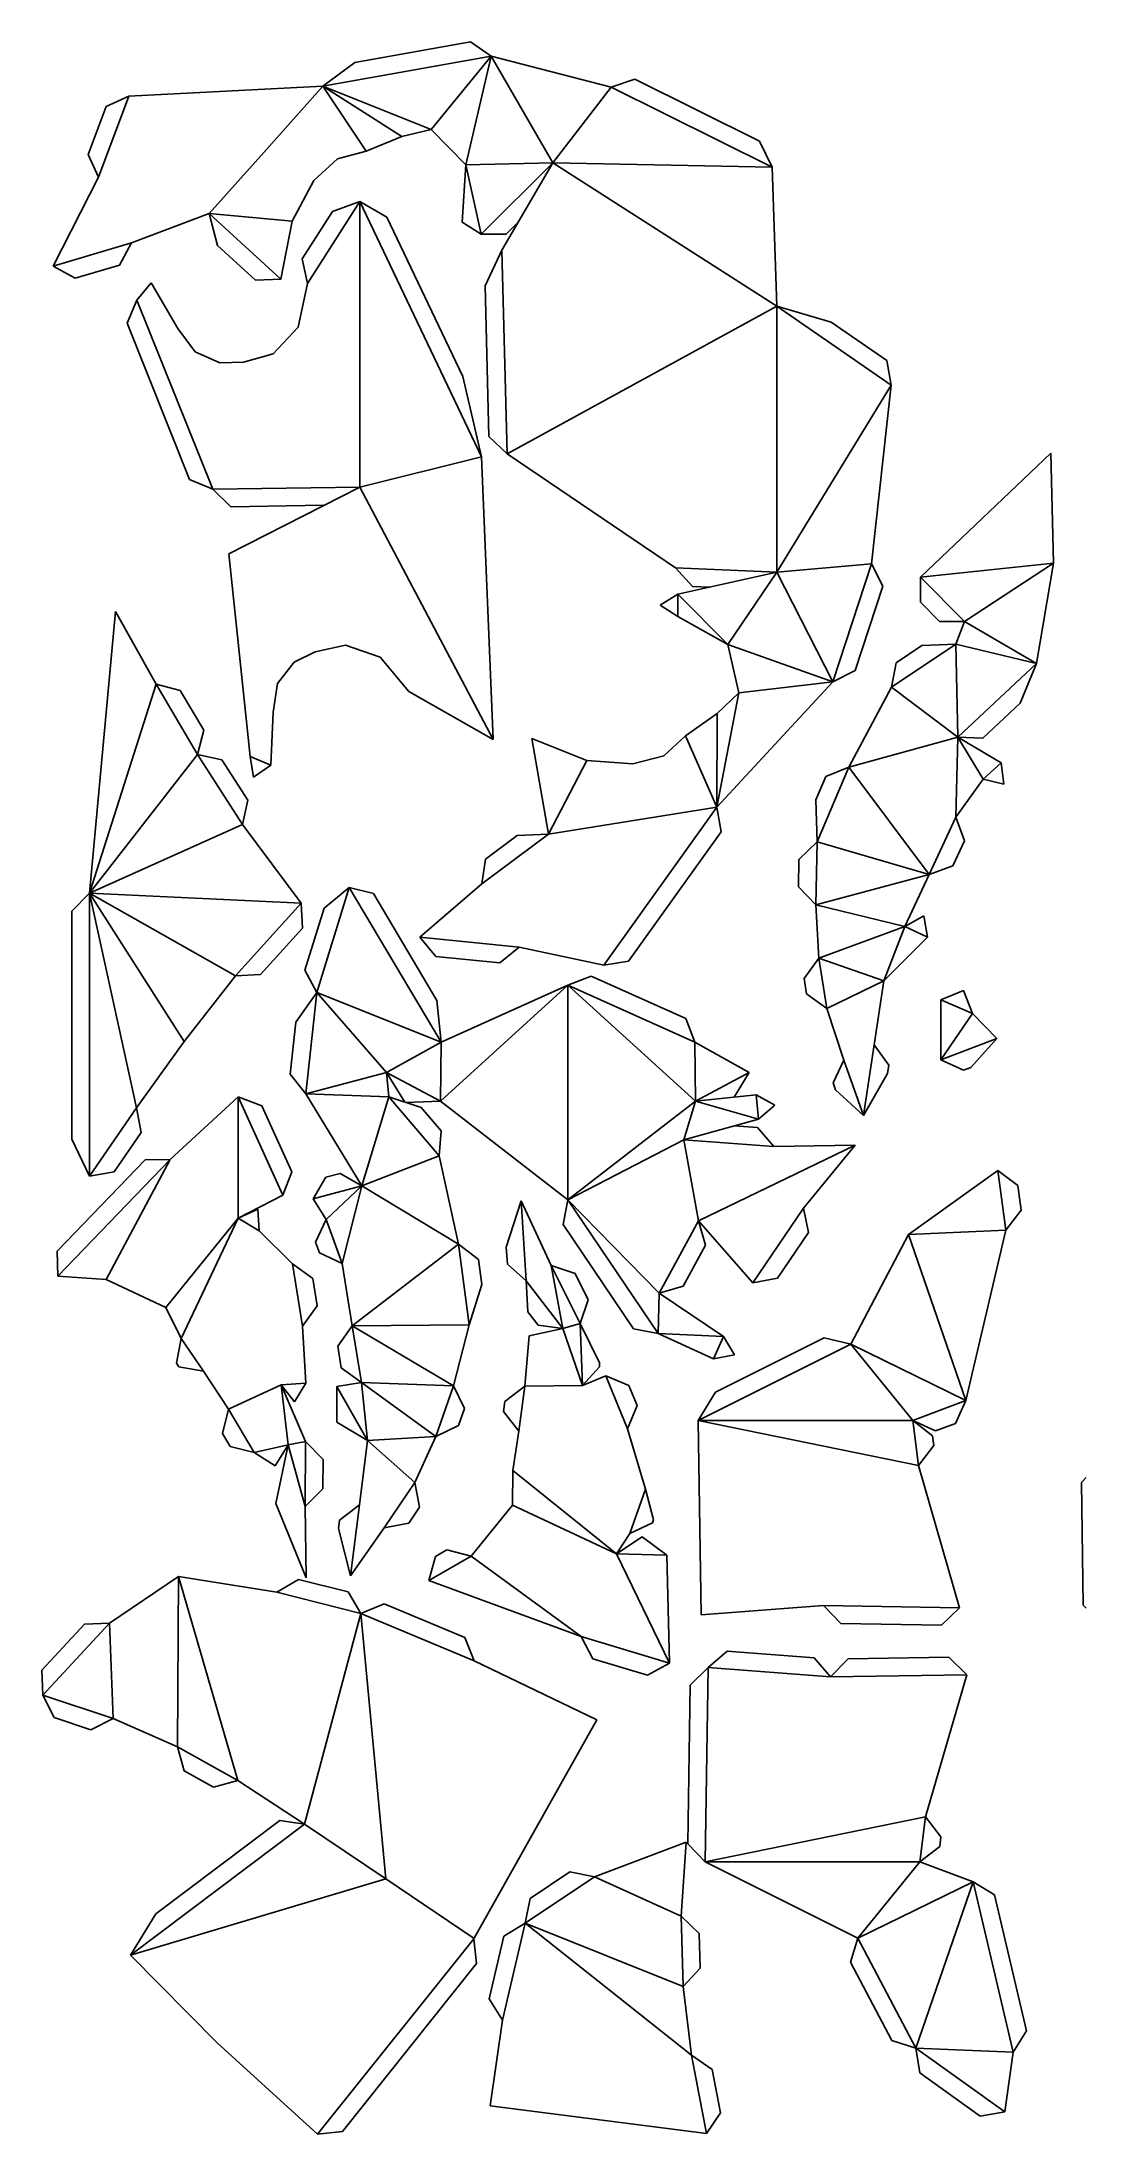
# Model space of a CAD drawing. Extents: x 6 to 301, y 10 to 600.
import ezdxf

# ---------------------------------------------------------------- set-up
doc = ezdxf.new("R2010")
doc.units = 0

msp = doc.modelspace()

# ---------------------------------------------------------------- linework, layer by layer
at = {"layer": 'CutLine', "color": 8, "linetype": 'CONTINUOUS'}
for p, q in [((94.425844, 594.256482), (127.07726, 600.11278)), ((127.07726, 600.11278), (132.881432, 596.074019)), ((166.769059, 587.291893), (132.881432, 596.074019)), ((85.460251, 587.568643), (94.425844, 594.256482)), ((24.296289, 581.866078), (30.738145, 584.781981)), ((85.460251, 587.568643), (30.738145, 584.781981)), ((166.769059, 587.291893), (173.469364, 589.551519)), ((173.469364, 589.551519), (208.594487, 572.142964)), ((19.204139, 568.351685), (24.296289, 581.866078)), ((97.615889, 569.270596), (107.730306, 573.432215)), ((107.730306, 573.432215), (115.962249, 575.419299)), ((115.962249, 575.419299), (125.750525, 565.409545)), ((22.120042, 561.909829), (19.204139, 568.351685)), ((82.897178, 561.000559), (89.542252, 567.120096)), ((89.542252, 567.120096), (97.615889, 569.270596)), ((208.594487, 572.142964), (212.207794, 564.771754)), ((22.120042, 561.909829), (9.368486, 536.835715)), ((76.747499, 549.564658), (82.897178, 561.000559)), ((125.750525, 565.409545), (124.729519, 549.27133)), ((150.341156, 566.029038), (135.933543, 541.351721)), ((213.489191, 525.557333), (212.207794, 564.771754)), ((88.125081, 552.238368), (95.863322, 555.0785)), ((95.863322, 555.0785), (103.500355, 550.684126)), ((31.44453, 543.387578), (53.36322, 551.704543)), ((55.763977, 542.710971), (53.366343, 551.701749)), ((73.546135, 533.168317), (76.747499, 549.564658)), ((79.610424, 538.874668), (88.125081, 552.238368)), ((103.500355, 550.684126), (124.944847, 505.744707)), ((124.729519, 549.27133), (130.077285, 545.881462)), ((140.528417, 549.221809), (137.148323, 545.861113)), ((31.44453, 543.387578), (28.073779, 537.171628)), ((137.148323, 545.861113), (130.077285, 545.881462)), ((28.073779, 537.171628), (15.584436, 533.464964)), ((66.481453, 532.867877), (55.763977, 542.710971)), ((81.1405, 531.971128), (79.610424, 538.874668)), ((131.190124, 531.266676), (135.933543, 541.351721)), ((15.584436, 533.464964), (9.368486, 536.835715)), ((36.966652, 532.172841), (33.001961, 527.236139)), ((44.57313, 519.291028), (36.966652, 532.172841)), ((73.546135, 533.168317), (66.481453, 532.867877)), ((81.1405, 531.971128), (78.507598, 519.61833)), ((132.276937, 488.820117), (131.190124, 531.266676)), ((30.220714, 520.735011), (33.001961, 527.236139)), ((213.489191, 525.557333), (228.882988, 521.035634)), ((47.860684, 476.717246), (30.220714, 520.735011)), ((49.416779, 512.710744), (44.57313, 519.291028)), ((78.507598, 519.61833), (71.449077, 512.109854)), ((228.882988, 521.035634), (244.528149, 510.271967)), ((56.421067, 509.547075), (49.416779, 512.710744)), ((63.037573, 509.799825), (56.421067, 509.547075)), ((71.449077, 512.109854), (63.037573, 509.799825)), ((244.528149, 510.271967), (245.813416, 503.318688)), ((124.944847, 505.744707), (130.220758, 483.078507)), ((240.255322, 452.910922), (245.813416, 503.318688)), ((137.403278, 483.949735), (132.276937, 488.820117)), ((137.403278, 483.949735), (184.938469, 451.738652)), ((290.79114, 484.091949), (254.051229, 449.134629)), ((291.607421, 453.117203), (290.79114, 484.091949)), ((133.49903, 403.3685), (130.220758, 483.078507)), ((54.361812, 473.935998), (47.860684, 476.717246)), ((59.435851, 469.01115), (54.361812, 473.935998)), ((95.863322, 474.55523), (58.884422, 455.705304)), ((85.757665, 469.40389), (59.435851, 469.01115)), ((58.884422, 455.705304), (64.913121, 398.601863)), ((189.726722, 446.535516), (184.938469, 451.738652)), ((213.489191, 450.553111), (185.592185, 444.3639)), ((240.255322, 452.910922), (243.451539, 446.60345)), ((254.047537, 442.063562), (254.051229, 449.134629)), ((286.815861, 424.800068), (291.607421, 453.117203)), ((180.57645, 441.223064), (185.592185, 444.3639)), ((194.489096, 446.337763), (189.726722, 446.535516)), ((243.451539, 446.60345), (235.671192, 422.837482)), ((26.904188, 439.424716), (19.577451, 359.984479)), ((38.378639, 418.981188), (26.904188, 439.424716)), ((185.56059, 438.032328), (180.57645, 441.223064)), ((185.56059, 438.032328), (199.698708, 430.183883)), ((259.437741, 436.667726), (254.047537, 442.063562)), ((266.508808, 436.664034), (259.437741, 436.667726)), ((266.508808, 436.664034), (264.048624, 430.226813)), ((72.635655, 419.115171), (77.349143, 425.185746)), ((77.349143, 425.185746), (83.316609, 428.054786)), ((83.316609, 428.054786), (91.832495, 429.944047)), ((91.832495, 429.944047), (101.581973, 426.605243)), ((101.581973, 426.605243), (109.683159, 416.915322)), ((199.698708, 430.183883), (202.844504, 416.541688)), ((245.833566, 418.08922), (247.22184, 425.022668)), ((247.22184, 425.022668), (254.447178, 429.837268)), ((254.447178, 429.837268), (264.048624, 430.226813)), ((38.378639, 418.981188), (45.225142, 417.213309)), ((71.429173, 411.033991), (72.635655, 419.115171)), ((196.614713, 384.305557), (229.36372, 419.641266)), ((235.671192, 422.837482), (229.36372, 419.641266)), ((286.815861, 424.800068), (282.210855, 413.646793)), ((45.225142, 417.213309), (51.841461, 405.990682)), ((109.683159, 416.915322), (133.49903, 403.3685)), ((202.844504, 416.541688), (196.729632, 410.683213)), ((245.833566, 418.08922), (233.868439, 395.56641)), ((282.210855, 413.646793), (271.650354, 403.769462)), ((70.725474, 396.090617), (71.429173, 411.033991)), ((196.729632, 410.683213), (187.768194, 404.413196)), ((51.841461, 405.990682), (50.073582, 399.144179)), ((159.91682, 397.476721), (144.384876, 403.628748)), ((144.384876, 403.628748), (149.0998, 376.63835)), ((187.768194, 404.413196), (181.601158, 398.776181)), ((271.650354, 403.769462), (264.583233, 404.005693)), ((276.816711, 396.819343), (264.583233, 404.005693)), ((50.073582, 399.144179), (56.980233, 397.628205)), ((56.980233, 397.628205), (64.25014, 386.269389)), ((65.836209, 392.756321), (64.913121, 398.601863)), ((70.725474, 396.090617), (65.836209, 392.756321)), ((172.863327, 396.483573), (159.91682, 397.476721)), ((181.601158, 398.776181), (172.863327, 396.483573)), ((227.307055, 392.93046), (233.868439, 395.56641)), ((276.816711, 396.819343), (277.603065, 390.802719)), ((224.505756, 386.36699), (227.307055, 392.93046)), ((264.033211, 381.432261), (271.703741, 392.222607)), ((277.603065, 390.802719), (271.703741, 392.222607)), ((64.25014, 386.269389), (62.734166, 379.362739)), ((196.614713, 384.305557), (197.773121, 377.330022)), ((224.860653, 374.461074), (224.505756, 386.36699)), ((79.360851, 357.233419), (62.734166, 379.362739)), ((264.033211, 381.432261), (266.451665, 374.787633)), ((131.308268, 369.66264), (140.294726, 376.32807)), ((140.294726, 376.32807), (149.100467, 376.634213)), ((197.773121, 377.330022), (171.716454, 340.895639)), ((219.756595, 369.567344), (224.860653, 374.461074)), ((266.451665, 374.787633), (263.147649, 367.702134)), ((130.271037, 362.66806), (131.308268, 369.66264)), ((219.593607, 361.819819), (219.756595, 369.567344)), ((263.147649, 367.702134), (256.503021, 365.28368)), ((14.577451, 354.984479), (19.577451, 359.984479)), ((85.817948, 355.801749), (92.857146, 361.636528)), ((92.857146, 361.636528), (99.710378, 359.894918)), ((130.271037, 362.66806), (112.842786, 347.61699)), ((224.487337, 356.715762), (219.593607, 361.819819)), ((249.679998, 350.669461), (256.503021, 365.28368)), ((14.577451, 290.685166), (14.577451, 354.984479)), ((79.360851, 357.233419), (79.707685, 350.170863)), ((80.399676, 338.290058), (85.817948, 355.801749)), ((99.710378, 359.894918), (117.645775, 329.737781)), ((224.487337, 356.715762), (225.36258, 341.6644)), ((79.707685, 350.170863), (67.834639, 337.071448)), ((249.679998, 350.669461), (255.017692, 353.66293)), ((255.017692, 353.66293), (256.049758, 347.630793)), ((117.321458, 342.145108), (112.842786, 347.61699)), ((140.833987, 344.823062), (135.362105, 340.34439)), ((140.833987, 344.823062), (164.740918, 339.737231)), ((243.676911, 335.329789), (256.049758, 347.630793)), ((46.348282, 318.189519), (60.772083, 336.724613)), ((67.834639, 337.071448), (60.772083, 336.724613)), ((83.698343, 332.035556), (80.399676, 338.290058)), ((135.362105, 340.34439), (117.321458, 342.145108)), ((154.579626, 334.105088), (161.187899, 336.621181)), ((161.187899, 336.621181), (187.863305, 324.657549)), ((171.716454, 340.895639), (164.740918, 339.737231)), ((221.217547, 335.93564), (225.36258, 341.6644)), ((77.776462, 323.644588), (83.698343, 332.035556)), ((154.579626, 334.105088), (118.779854, 318.049276)), ((221.899503, 331.683962), (221.217547, 335.93564)), ((227.628264, 327.538929), (221.899503, 331.683962)), ((240.956158, 317.248294), (243.676911, 335.329789)), ((259.760891, 329.941616), (266.234522, 332.598746)), ((266.234522, 332.598746), (268.754662, 326.070566)), ((117.645775, 329.737781), (118.779854, 318.049276)), ((187.863305, 324.657549), (190.379398, 318.049276)), ((227.628264, 327.538929), (232.462649, 312.887913)), ((259.760891, 329.941616), (259.760891, 312.999139)), ((275.584372, 319.054298), (268.754662, 326.070566)), ((76.214605, 308.978752), (77.776462, 323.644588)), ((275.584372, 319.054298), (268.276539, 310.904229)), ((32.880938, 299.510405), (46.348282, 318.189519)), ((205.744186, 309.410393), (190.379398, 318.049276)), ((229.402816, 306.513164), (232.462649, 312.887913)), ((240.956158, 317.248294), (245.149265, 311.554626)), ((266.217633, 310.116349), (259.760891, 312.999139)), ((80.657002, 303.477379), (76.214605, 308.978752)), ((108.586695, 301.0711), (103.415066, 309.410393)), ((104.043591, 302.547793), (103.415066, 309.410393)), ((205.744186, 309.410393), (201.465012, 302.510191)), ((244.79417, 309.214998), (237.931856, 297.321998)), ((245.149265, 311.554626), (244.79417, 309.214998)), ((268.276539, 310.904229), (266.217633, 310.116349)), ((61.562749, 302.556723), (42.382453, 284.962274)), ((61.562749, 302.556723), (68.185138, 300.078021)), ((80.657002, 303.477379), (96.440945, 277.44734)), ((104.043591, 302.547793), (113.182296, 299.577344)), ((118.589855, 301.341046), (108.896742, 300.970323)), ((118.589855, 301.341046), (154.579626, 273.539639)), ((207.658169, 303.174743), (190.569397, 301.341046)), ((207.658169, 303.174743), (212.976466, 300.244163)), ((230.095962, 304.5404), (229.402816, 306.513164)), ((237.931856, 297.321998), (230.095962, 304.5404)), ((32.880938, 299.510405), (34.160571, 292.556087)), ((68.185138, 300.078021), (76.655528, 281.473863)), ((113.182296, 299.577344), (118.837197, 292.98887)), ((187.259507, 290.44116), (208.344477, 296.317681)), ((212.976466, 300.244163), (208.344477, 296.317681)), ((19.577451, 280.207086), (14.577451, 290.685166)), ((34.160571, 292.556087), (26.531769, 281.486719)), ((118.837197, 292.98887), (118.299579, 285.938269)), ((201.494861, 294.408648), (208.074533, 293.925184)), ((208.074533, 293.925184), (212.694685, 288.572222)), ((10.501991, 259.111757), (35.284597, 284.805665)), ((35.284597, 284.805665), (42.382453, 284.962274)), ((123.731037, 261.019592), (118.299579, 285.938269)), ((235.638395, 288.974239), (212.694685, 288.572222)), ((221.086807, 271.230882), (235.638395, 288.974239)), ((26.531769, 281.486719), (19.577451, 280.207086)), ((76.655528, 281.473863), (74.176826, 274.851474)), ((82.720321, 273.835404), (86.282709, 279.943546)), ((86.282709, 279.943546), (90.332804, 281.009728)), ((90.332804, 281.009728), (96.440945, 277.44734)), ((275.877779, 281.829967), (250.678034, 263.800156)), ((275.877779, 281.829967), (281.507727, 277.551687)), ((281.507727, 277.551687), (282.456419, 270.597421)), ((61.562749, 268.356348), (74.176826, 274.851474)), ((82.720321, 273.835404), (86.400384, 268.027686)), ((137.196278, 260.21508), (141.352918, 273.301605)), ((149.89883, 255.048632), (141.352918, 273.301605)), ((153.229258, 266.598709), (154.579626, 273.539639)), ((61.562749, 268.356348), (67.083818, 270.87347)), ((67.083818, 270.87347), (67.45739, 264.817188)), ((83.381287, 261.633544), (86.400384, 268.027686)), ((173.063047, 237.183451), (153.229258, 266.598709)), ((191.454948, 267.59222), (193.436173, 260.804382)), ((191.454948, 267.59222), (206.770207, 250.124575)), ((221.086807, 271.230882), (222.417927, 264.286235)), ((282.456419, 270.597421), (278.178139, 264.967473)), ((76.86237, 255.499735), (67.45739, 264.817188)), ((84.474432, 258.584687), (83.381287, 261.633544)), ((123.731037, 261.019592), (129.335622, 256.708138)), ((137.511305, 255.38764), (137.196278, 260.21508)), ((193.436173, 260.804382), (187.076581, 249.202101)), ((222.417927, 264.286235), (213.714854, 251.455694)), ((250.678034, 263.800156), (234.383107, 232.816736)), ((266.872996, 216.908939), (278.178139, 264.967473)), ((10.629631, 252.041841), (10.501991, 259.111757)), ((76.86237, 255.499735), (82.594713, 251.359657)), ((90.868574, 255.56559), (84.474432, 258.584687)), ((90.868574, 255.56559), (93.753242, 237.982668)), ((129.335622, 256.708138), (130.258435, 249.63178)), ((142.826287, 250.723848), (137.511305, 255.38764)), ((149.89883, 255.048632), (156.595554, 252.778415)), ((10.629631, 252.041841), (24.330019, 251.072161)), ((24.330019, 251.072161), (41.169367, 243.150959)), ((82.594713, 251.359657), (83.839542, 243.641418)), ((130.258435, 249.63178), (126.698413, 238.265029)), ((143.30025, 241.915689), (142.826287, 250.723848)), ((156.595554, 252.778415), (160.262936, 245.34926)), ((187.076581, 249.202101), (180.288743, 247.220876)), ((213.714854, 251.455694), (206.770207, 250.124575)), ((41.169367, 243.150959), (45.447722, 234.399472)), ((83.839542, 243.641418), (79.699464, 237.909075)), ((160.262936, 245.34926), (157.992719, 238.652536)), ((198.457046, 235.013409), (180.288743, 247.220876)), ((80.67994, 221.810388), (79.699464, 237.909075)), ((89.63137, 232.23722), (93.753242, 237.982668)), ((122.261023, 221.079423), (126.698413, 238.265029)), ((146.153652, 238.211799), (143.30025, 241.915689)), ((153.165983, 237.302292), (143.611433, 235.161376)), ((153.165983, 237.302292), (146.153652, 238.211799)), ((157.992719, 238.652536), (163.462038, 227.531693)), ((180.003976, 235.833084), (173.063047, 237.183451)), ((44.160941, 227.446473), (45.447722, 234.399472)), ((90.626382, 226.190016), (89.63137, 232.23722)), ((143.611433, 235.161376), (142.392824, 220.992152)), ((180.003976, 235.833084), (195.649741, 228.719813)), ((196.241074, 219.345671), (226.912956, 234.673257)), ((198.457046, 235.013409), (201.619713, 229.82977)), ((226.912956, 234.673257), (234.383107, 232.816736)), ((44.829087, 226.47486), (44.160941, 227.446473)), ((51.782086, 225.188079), (44.829087, 226.47486)), ((51.782086, 225.188079), (58.838055, 214.472719)), ((96.37183, 222.068145), (90.626382, 226.190016)), ((163.508301, 226.425142), (158.721528, 221.220644)), ((163.462038, 227.531693), (163.508301, 226.425142)), ((201.619713, 229.82977), (195.649741, 228.719813)), ((77.462734, 216.604485), (73.635646, 221.379968)), ((80.5731, 205.371416), (73.635646, 221.379968)), ((80.67994, 221.810388), (77.462734, 216.604485)), ((89.358885, 210.809733), (89.417807, 220.864435)), ((96.37183, 222.068145), (89.417807, 220.864435)), ((122.261023, 221.079423), (125.359557, 214.723395)), ((136.779925, 216.691528), (142.392824, 220.992152)), ((165.249847, 223.901763), (158.721528, 221.220644)), ((165.249847, 223.901763), (171.775022, 221.177411)), ((171.775022, 221.177411), (174.104363, 215.508823)), ((191.286791, 211.280318), (196.241074, 219.345671)), ((57.096243, 207.619538), (58.838055, 214.472719)), ((125.359557, 214.723395), (123.705796, 209.923515)), ((136.408568, 213.886127), (136.779925, 216.691528)), ((140.709193, 208.273228), (136.408568, 213.886127)), ((174.104363, 215.508823), (171.380011, 208.983648)), ((266.872996, 216.908939), (263.947618, 210.47138)), ((59.254023, 203.991136), (57.096243, 207.619538)), ((98.004905, 205.676817), (89.358885, 210.809733)), ((111.350117, 193.837817), (117.349768, 206.824982)), ((123.705796, 209.923515), (117.349768, 206.824982)), ((140.709193, 208.273228), (139.019965, 197.222417)), ((176.488881, 191.913795), (171.380011, 208.983648)), ((191.286791, 211.280318), (192.132174, 156.493825)), ((258.305508, 208.354939), (251.867949, 211.280318)), ((251.867949, 211.280318), (257.464142, 206.957977)), ((257.464142, 206.957977), (257.814774, 204.227872)), ((263.947618, 210.47138), (258.305508, 208.354939)), ((66.107204, 202.249324), (59.254023, 203.991136)), ((72.014965, 198.498778), (66.107204, 202.249324)), ((75.640202, 204.484252), (72.014965, 198.498778)), ((75.640202, 204.484252), (72.179612, 187.898963)), ((80.5731, 205.371416), (85.533755, 200.332378)), ((98.004905, 205.676817), (95.736687, 187.532997)), ((257.814774, 204.227872), (253.492434, 198.631679)), ((85.533755, 200.332378), (85.468814, 192.047584)), ((139.019965, 197.222417), (138.981084, 187.481199)), ((265.068805, 158.52876), (253.492434, 198.631679)), ((299.498142, 193.864722), (300.8, 195.202744)), ((85.468814, 192.047584), (80.429776, 187.086929)), ((111.350117, 193.837817), (112.706092, 186.89798)), ((176.488881, 191.913795), (178.737251, 183.26252)), ((299.973092, 159.195368), (299.498142, 193.864722)), ((72.179612, 187.898963), (80.688442, 166.934094)), ((80.688442, 166.934094), (80.429776, 187.086929)), ((89.870043, 180.836233), (90.160601, 183.184749)), ((90.160601, 183.184749), (95.736687, 187.532997)), ((112.706092, 186.89798), (109.675165, 182.395004)), ((138.981084, 187.481199), (127.273921, 173.015675)), ((178.737251, 183.26252), (178.461135, 182.480357)), ((93.262042, 167.531003), (89.870043, 180.836233)), ((93.262042, 167.531003), (102.735329, 181.039029)), ((109.675165, 182.395004), (102.735329, 181.039029)), ((168.317588, 173.676447), (172.08188, 179.429929)), ((168.317588, 173.676447), (175.53339, 178.499061)), ((178.461135, 182.480357), (172.08188, 179.429929)), ((175.53339, 178.499061), (182.501308, 173.324749)), ((115.364106, 166.174824), (117.209424, 173.000862)), ((117.209424, 173.000862), (120.447882, 174.860993)), ((120.447882, 174.860993), (127.273921, 173.015675)), ((183.215564, 142.891451), (182.501308, 173.324749)), ((44.698544, 167.281536), (25.236013, 154.135979)), ((72.483182, 162.885257), (44.698544, 167.281536)), ((72.483182, 162.885257), (78.554607, 166.509868)), ((78.554607, 166.509868), (92.557535, 162.976202)), ((115.364106, 166.174824), (158.286393, 150.373751)), ((92.557535, 162.976202), (96.182146, 156.904777)), ((96.182146, 156.904777), (102.724115, 159.588553)), ((102.724115, 159.588553), (125.462655, 150.079327)), ((6.154365, 140.897801), (18.170083, 153.866471)), ((18.170083, 153.866471), (25.236013, 154.135979)), ((192.132174, 156.493825), (226.68105, 159.097385)), ((231.606446, 154.023878), (226.68105, 159.097385)), ((259.995298, 153.603364), (231.606446, 154.023878)), ((265.068805, 158.52876), (259.995298, 153.603364)), ((300.8, 158.39081), (299.973092, 159.195368)), ((125.462655, 150.079327), (128.14643, 143.537359)), ((161.637972, 144.147442), (158.286393, 150.373751)), ((162.729633, 126.86567), (128.14643, 143.537359)), ((176.989255, 139.539872), (161.637972, 144.147442)), ((183.215564, 142.891451), (176.989255, 139.539872)), ((189.076342, 136.718888), (194.15289, 141.641149)), ((194.15289, 141.641149), (199.514482, 146.251284)), ((199.514482, 146.251284), (224.091632, 144.39918)), ((224.091632, 144.39918), (228.701766, 139.037589)), ((228.701766, 139.037589), (233.627162, 144.111096)), ((233.627162, 144.111096), (262.016014, 144.53161)), ((262.016014, 144.53161), (267.089521, 139.606214)), ((6.423873, 133.831871), (6.154365, 140.897801)), ((188.385245, 91.931205), (189.076342, 136.718888)), ((255.51315, 99.503295), (267.089521, 139.606214)), ((9.612782, 127.520702), (6.423873, 133.831871)), ((19.962817, 124.119099), (9.612782, 127.520702)), ((26.273986, 127.308008), (19.962817, 124.119099)), ((26.273986, 127.308008), (44.412826, 119.295808)), ((128.14643, 65.340708), (162.729633, 126.86567)), ((46.341679, 112.492902), (44.412826, 119.295808)), ((54.612064, 107.876389), (46.341679, 112.492902)), ((61.482319, 109.767648), (54.612064, 107.876389)), ((61.482319, 109.767648), (80.307023, 97.482038)), ((38.354852, 72.154813), (73.305179, 98.469045)), ((73.305179, 98.469045), (80.307023, 97.482038)), ((255.51315, 99.503295), (259.83549, 93.907102)), ((187.990342, 92.37036), (162.077305, 82.640615)), ((186.517427, 71.527656), (187.990342, 92.37036)), ((193.307507, 86.854657), (188.385245, 91.931205)), ((259.484859, 91.176997), (253.888666, 86.854657)), ((259.83549, 93.907102), (259.484859, 91.176997)), ((143.926505, 76.534596), (155.142634, 84.022766)), ((155.142634, 84.022766), (162.077305, 82.640615)), ((193.307507, 86.854657), (236.403823, 65.318238)), ((268.893712, 81.226035), (253.888666, 86.854657)), ((268.893712, 81.226035), (274.905793, 77.50382)), ((274.905793, 77.50382), (283.92107, 39.179582)), ((31.170186, 60.486729), (38.354852, 72.154813)), ((142.544355, 69.599925), (143.926505, 76.534596)), ((186.517427, 71.527656), (191.654753, 66.668862)), ((128.039421, 65.182004), (128.822598, 58.154442)), ((132.378037, 48.230404), (136.531813, 65.878454)), ((136.531813, 65.878454), (142.544355, 69.599925)), ((191.654753, 66.668862), (191.928539, 56.84308)), ((234.305892, 58.565558), (236.403823, 65.318238)), ((31.170186, 60.486729), (55.54629, 35.865419)), ((128.822598, 58.154442), (90.995073, 10.838186)), ((191.928539, 56.84308), (187.069744, 51.705754)), ((245.946071, 36.432748), (234.305892, 58.565558)), ((136.099509, 42.217863), (132.378037, 48.230404)), ((189.429946, 32.300011), (187.069744, 51.705754)), ((136.099509, 42.217863), (132.667146, 18.018153)), ((55.54629, 35.865419), (83.967511, 10.055009)), ((252.698751, 34.334818), (245.946071, 36.432748)), ((283.92107, 39.179582), (280.198855, 33.167501)), ((189.429946, 32.300011), (195.284807, 28.335088)), ((253.855733, 27.359046), (252.698751, 34.334818)), ((277.898495, 16.305007), (280.198855, 33.167501)), ((195.284807, 28.335088), (197.643262, 16.080976)), ((270.922723, 15.148025), (253.855733, 27.359046)), ((132.667146, 18.018153), (193.678339, 10.226115)), ((197.643262, 16.080976), (193.678339, 10.226115)), ((277.898495, 16.305007), (270.922723, 15.148025)), ((90.995073, 10.838186), (83.967511, 10.055009))]:
    msp.add_line(p, q, dxfattribs=at)
at = {"layer": 'MountainLine', "color": 5, "linetype": 'CONTINUOUS'}
for p, q in [((132.881432, 596.074019), (125.750525, 565.409545)), ((85.460251, 587.568643), (115.962249, 575.419299)), ((212.207794, 564.771754), (166.769059, 587.291893)), ((130.077285, 545.881462), (125.750525, 565.409545)), ((95.863322, 555.0785), (81.1405, 531.971128)), ((53.366343, 551.701749), (73.546135, 533.168317)), ((245.813416, 503.318688), (213.489191, 525.557333)), ((229.36372, 419.641266), (240.255322, 452.910922)), ((254.051229, 449.134629), (266.508808, 436.664034)), ((185.592185, 444.3639), (199.698708, 430.183883)), ((199.698708, 430.183883), (229.36372, 419.641266)), ((264.048624, 430.226813), (245.833566, 418.08922)), ((286.815861, 424.800068), (264.048624, 430.226813)), ((264.048624, 430.226813), (264.583233, 404.005693)), ((202.844504, 416.541688), (196.614713, 384.305557)), ((264.583233, 404.005693), (233.868439, 395.56641)), ((164.740918, 339.737231), (196.614713, 384.305557)), ((224.860653, 374.461074), (256.503021, 365.28368)), ((118.779854, 318.049276), (92.857146, 361.636528)), ((224.487337, 356.715762), (249.679998, 350.669461)), ((256.049758, 347.630793), (249.679998, 350.669461)), ((225.36258, 341.6644), (243.676911, 335.329789)), ((83.698343, 332.035556), (80.657002, 303.477379)), ((118.589855, 301.341046), (154.579626, 334.105088)), ((190.569397, 301.341046), (154.579626, 334.105088)), ((190.379398, 318.049276), (154.579626, 334.105088)), ((268.754662, 326.070566), (259.760891, 329.941616)), ((103.415066, 309.410393), (118.779854, 318.049276)), ((104.043591, 302.547793), (80.657002, 303.477379)), ((96.440945, 277.44734), (104.043591, 302.547793)), ((118.299579, 285.938269), (104.043591, 302.547793)), ((208.344477, 296.317681), (190.569397, 301.341046)), ((208.344477, 296.317681), (207.658169, 303.174743)), ((187.259507, 290.44116), (191.454948, 267.59222)), ((42.382453, 284.962274), (10.629631, 252.041841)), ((42.382453, 284.962274), (24.330019, 251.072161)), ((235.638395, 288.974239), (191.454948, 267.59222)), ((96.440945, 277.44734), (82.720321, 273.835404)), ((123.731037, 261.019592), (96.440945, 277.44734)), ((278.178139, 264.967473), (275.877779, 281.829967)), ((61.562749, 268.356348), (45.447722, 234.399472)), ((180.288743, 247.220876), (191.454948, 267.59222)), ((278.178139, 264.967473), (250.678034, 263.800156)), ((93.753242, 237.982668), (126.698413, 238.265029)), ((153.165983, 237.302292), (157.992719, 238.652536)), ((158.721528, 221.220644), (157.992719, 238.652536)), ((180.003976, 235.833084), (198.457046, 235.013409)), ((195.649741, 228.719813), (198.457046, 235.013409)), ((234.383107, 232.816736), (251.867949, 211.280318)), ((73.635646, 221.379968), (58.838055, 214.472719)), ((73.635646, 221.379968), (80.67994, 221.810388)), ((89.417807, 220.864435), (98.004905, 205.676817)), ((96.37183, 222.068145), (122.261023, 221.079423)), ((142.392824, 220.992152), (158.721528, 221.220644)), ((98.004905, 205.676817), (117.349768, 206.824982)), ((253.492434, 198.631679), (251.867949, 211.280318)), ((66.107204, 202.249324), (75.640202, 204.484252)), ((80.5731, 205.371416), (75.640202, 204.484252)), ((139.019965, 197.222417), (168.317588, 173.676447)), ((127.273921, 173.015675), (158.286393, 150.373751)), ((182.501308, 173.324749), (168.317588, 173.676447)), ((44.412826, 119.295808), (44.698544, 167.281536)), ((44.698544, 167.281536), (61.482319, 109.767648)), ((26.273986, 127.308008), (25.236013, 154.135979)), ((96.182146, 156.904777), (80.307023, 97.482038)), ((103.222174, 82.031), (96.182146, 156.904777)), ((158.286393, 150.373751), (183.215564, 142.891451)), ((194.15289, 141.641149), (193.307507, 86.854657)), ((80.307023, 97.482038), (31.170186, 60.486729)), ((253.888666, 86.854657), (255.51315, 99.503295)), ((162.077305, 82.640615), (186.517427, 71.527656)), ((236.403823, 65.318238), (253.888666, 86.854657)), ((31.170186, 60.486729), (103.222174, 82.031)), ((128.092926, 65.261356), (103.222174, 82.031)), ((280.198855, 33.167501), (268.893712, 81.226035)), ((83.967511, 10.055009), (128.039421, 65.182004)), ((189.429946, 32.300011), (142.544355, 69.599925)), ((142.544355, 69.599925), (187.069744, 51.705754)), ((236.403823, 65.318238), (252.698751, 34.334818)), ((252.698751, 34.334818), (280.198855, 33.167501))]:
    msp.add_line(p, q, dxfattribs=at)
at = {"layer": 'ValleyLine', "color": 1, "linetype": 'CONTINUOUS'}
for p, q in [((132.881432, 596.074019), (85.460251, 587.568643)), ((115.962249, 575.419299), (132.881432, 596.074019)), ((132.881432, 596.074019), (150.341156, 566.029038)), ((30.738145, 584.781981), (22.120042, 561.909829)), ((85.460251, 587.568643), (68.798055, 568.950641)), ((107.730306, 573.432215), (85.460251, 587.568643)), ((85.460251, 587.568643), (97.615889, 569.270596)), ((166.769059, 587.291893), (150.341156, 566.029038)), ((68.798055, 568.950641), (53.364781, 551.703146)), ((150.341156, 566.029038), (125.750525, 565.409545)), ((130.077285, 545.881462), (150.341156, 566.029038)), ((150.341156, 566.029038), (212.207794, 564.771754)), ((150.341156, 566.029038), (213.489191, 525.557333)), ((130.220758, 483.078507), (95.863322, 555.0785)), ((95.863322, 555.0785), (95.863322, 474.55523)), ((53.364781, 551.703146), (76.747499, 549.564658)), ((9.368486, 536.835715), (31.44453, 543.387578)), ((135.933543, 541.351721), (137.403278, 483.949735)), ((33.001961, 527.236139), (54.361812, 473.935998)), ((213.489191, 525.557333), (137.403278, 483.949735)), ((213.489191, 525.557333), (213.489191, 450.553111)), ((213.489191, 450.553111), (245.813416, 503.318688)), ((95.863322, 474.55523), (130.220758, 483.078507)), ((54.361812, 473.935998), (95.863322, 474.55523)), ((95.863322, 474.55523), (133.49903, 403.3685)), ((184.938469, 451.738652), (213.489191, 450.553111)), ((199.698708, 430.183883), (213.489191, 450.553111)), ((213.489191, 450.553111), (240.255322, 452.910922)), ((213.489191, 450.553111), (229.36372, 419.641266)), ((291.607421, 453.117203), (254.051229, 449.134629)), ((291.607421, 453.117203), (266.508808, 436.664034)), ((185.592185, 444.3639), (185.56059, 438.032328)), ((266.508808, 436.664034), (286.815861, 424.800068)), ((38.378639, 418.981188), (19.577451, 359.984479)), ((50.073582, 399.144179), (38.378639, 418.981188)), ((229.36372, 419.641266), (202.844504, 416.541688)), ((264.583233, 404.005693), (286.815861, 424.800068)), ((264.583233, 404.005693), (245.833566, 418.08922)), ((196.614713, 384.305557), (196.729632, 410.683213)), ((187.768194, 404.413196), (196.614713, 384.305557)), ((264.583233, 404.005693), (264.033211, 381.432261)), ((271.703741, 392.222607), (264.583233, 404.005693)), ((50.073582, 399.144179), (19.577451, 359.984479)), ((62.734166, 379.362739), (50.073582, 399.144179)), ((64.913121, 398.601863), (70.725474, 396.090617)), ((149.0998, 376.63835), (159.91682, 397.476721)), ((233.868439, 395.56641), (224.860653, 374.461074)), ((256.503021, 365.28368), (233.868439, 395.56641)), ((271.703741, 392.222607), (276.816711, 396.819343)), ((196.614713, 384.305557), (171.948932, 380.323345)), ((19.577451, 359.984479), (62.734166, 379.362739)), ((171.948932, 380.323345), (149.100134, 376.636281)), ((256.503021, 365.28368), (264.033211, 381.432261)), ((149.100467, 376.634213), (130.271037, 362.66806)), ((224.860653, 374.461074), (224.487337, 356.715762)), ((19.577451, 359.984479), (46.348282, 318.189519)), ((60.772083, 336.724613), (19.577451, 359.984479)), ((19.577451, 359.984479), (32.880938, 299.510405)), ((19.577451, 359.984479), (19.577451, 280.207086)), ((19.577451, 359.984479), (79.360851, 357.233419)), ((92.857146, 361.636528), (83.698343, 332.035556)), ((256.503021, 365.28368), (224.487337, 356.715762)), ((60.772083, 336.724613), (79.360851, 357.233419)), ((249.679998, 350.669461), (225.36258, 341.6644)), ((249.679998, 350.669461), (243.676911, 335.329789)), ((112.842786, 347.61699), (140.833987, 344.823062)), ((225.36258, 341.6644), (227.628264, 327.538929)), ((103.415066, 309.410393), (83.698343, 332.035556)), ((118.779854, 318.049276), (83.698343, 332.035556)), ((154.579626, 334.105088), (154.579626, 273.539639)), ((243.676911, 335.329789), (227.628264, 327.538929)), ((268.754662, 326.070566), (259.760891, 312.999139)), ((259.760891, 312.999139), (275.584372, 319.054298)), ((118.779854, 318.049276), (118.589855, 301.341046)), ((190.569397, 301.341046), (190.379398, 318.049276)), ((232.462649, 312.887913), (237.931856, 297.321998)), ((237.931856, 297.321998), (240.956158, 317.248294)), ((80.657002, 303.477379), (103.415066, 309.410393)), ((103.415066, 309.410393), (118.589855, 301.341046)), ((190.569397, 301.341046), (205.744186, 309.410393)), ((61.562749, 302.556723), (61.562749, 268.356348)), ((74.176826, 274.851474), (61.562749, 302.556723)), ((154.579626, 273.539639), (190.569397, 301.341046)), ((190.569397, 301.341046), (187.259507, 290.44116)), ((19.577451, 280.207086), (32.880938, 299.510405)), ((187.259507, 290.44116), (154.579626, 273.539639)), ((212.694685, 288.572222), (187.259507, 290.44116)), ((118.299579, 285.938269), (96.440945, 277.44734)), ((96.440945, 277.44734), (86.400384, 268.027686)), ((90.868574, 255.56559), (96.440945, 277.44734)), ((141.352918, 273.301605), (142.826287, 250.723848)), ((154.579626, 273.539639), (180.288743, 247.220876)), ((154.579626, 273.539639), (180.003976, 235.833084)), ((41.169367, 243.150959), (61.562749, 268.356348)), ((67.45739, 264.817188), (61.562749, 268.356348)), ((86.400384, 268.027686), (90.868574, 255.56559)), ((206.770207, 250.124575), (221.086807, 271.230882)), ((123.731037, 261.019592), (93.753242, 237.982668)), ((126.698413, 238.265029), (123.731037, 261.019592)), ((266.872996, 216.908939), (250.678034, 263.800156)), ((79.699464, 237.909075), (76.86237, 255.499735)), ((157.992719, 238.652536), (149.89883, 255.048632)), ((149.89883, 255.048632), (153.165983, 237.302292)), ((142.826287, 250.723848), (153.165983, 237.302292)), ((180.288743, 247.220876), (180.003976, 235.833084)), ((93.753242, 237.982668), (96.37183, 222.068145)), ((122.261023, 221.079423), (93.753242, 237.982668)), ((153.165983, 237.302292), (158.721528, 221.220644)), ((45.447722, 234.399472), (51.782086, 225.188079)), ((234.383107, 232.816736), (191.286791, 211.280318)), ((266.872996, 216.908939), (234.383107, 232.816736)), ((73.635646, 221.379968), (75.640202, 204.484252)), ((98.004905, 205.676817), (96.37183, 222.068145)), ((117.349768, 206.824982), (96.37183, 222.068145)), ((117.349768, 206.824982), (122.261023, 221.079423)), ((142.392824, 220.992152), (140.709193, 208.273228)), ((171.380011, 208.983648), (165.249847, 223.901763)), ((58.838055, 214.472719), (66.107204, 202.249324)), ((251.867949, 211.280318), (266.872996, 216.908939)), ((191.286791, 211.280318), (253.492434, 198.631679)), ((251.867949, 211.280318), (191.286791, 211.280318)), ((75.640202, 204.484252), (80.429776, 187.086929)), ((80.429776, 187.086929), (80.5731, 205.371416)), ((111.350117, 193.837817), (98.004905, 205.676817)), ((102.735329, 181.039029), (111.350117, 193.837817)), ((172.08188, 179.429929), (176.488881, 191.913795)), ((95.736687, 187.532997), (93.262042, 167.531003)), ((138.981084, 187.481199), (168.317588, 173.676447)), ((127.273921, 173.015675), (115.364106, 166.174824)), ((168.317588, 173.676447), (183.215564, 142.891451)), ((96.182146, 156.904777), (72.483182, 162.885257)), ((25.236013, 154.135979), (6.423873, 133.831871)), ((128.14643, 143.537359), (96.182146, 156.904777)), ((226.68105, 159.097385), (265.068805, 158.52876)), ((228.701766, 139.037589), (194.15289, 141.641149)), ((267.089521, 139.606214), (228.701766, 139.037589)), ((6.423873, 133.831871), (26.273986, 127.308008)), ((44.412826, 119.295808), (61.482319, 109.767648)), ((80.307023, 97.482038), (103.222174, 82.031)), ((193.307507, 86.854657), (255.51315, 99.503295)), ((162.077305, 82.640615), (142.544355, 69.599925)), ((253.888666, 86.854657), (193.307507, 86.854657)), ((268.893712, 81.226035), (236.403823, 65.318238)), ((252.698751, 34.334818), (268.893712, 81.226035)), ((187.069744, 51.705754), (186.517427, 71.527656)), ((142.544355, 69.599925), (136.099509, 42.217863)), ((193.678339, 10.226115), (189.429946, 32.300011)), ((252.698751, 34.334818), (277.898495, 16.305007))]:
    msp.add_line(p, q, dxfattribs=at)

doc.saveas('drawing.dxf')
